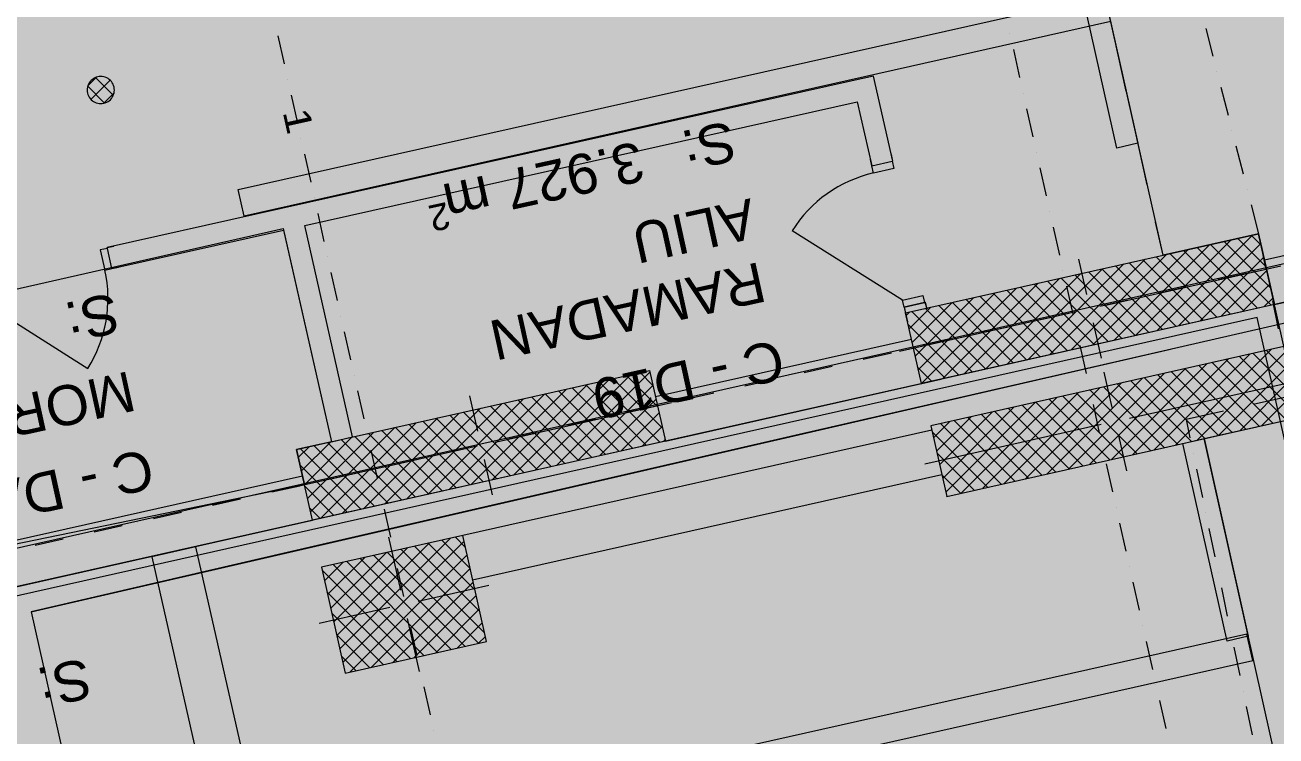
# Model space of a CAD drawing. Header units: centimetres. Extents: x -6805 to 4309, y -7338 to 617.
# Drawn here: x 29 to 721, y -3092 to -2699 of the extents above; entities that cross this region are included whole.
import ezdxf

# ---------------------------------------------------------------- set-up
doc = ezdxf.new("R2010")
doc.units = ezdxf.units.CM
for name, color, linetype in [('PDF_ - DEPO_MOREA', 7, 'Continuous'), ('PDF_ - Muret e reja', 7, 'Continuous'), ('PDF_- GARAZHE', 7, 'Continuous'), ('PDF_A - Fill Zone', 7, 'Continuous'), ('PDF_A - Muret', 7, 'Continuous'), ('PDF_A - Shtyllat', 7, 'Continuous')]:
    doc.layers.add(name, color=color, linetype=linetype)
for name, color, linetype, true_color in [('PDF_ - rruga_ndarjet anesore', 7, 'Continuous', 0x7f7f7f), ('PDF_065 Möbel Einrichtung', 7, 'Continuous', 0x7f7f7f), ('PDF_2D Drafting - General', 7, 'Continuous', 0x7f7f7f), ('PDF_A - Akset', 7, 'Continuous', 0xfd4435), ('PDF_A - Pllaka Themel', 7, 'Continuous', 0x7f7f7f), ('PDF_A -Polyline', 7, 'Continuous', 0x7f7f7f), ('PDF_A1 - Bodrumi -1', 7, 'Continuous', 0x7f7f7f)]:
    doc.layers.add(name, color=color, linetype=linetype, true_color=true_color)
doc.styles.add('PDF Arial', font='')
doc.styles.get('PDF Arial').set_extended_font_data('Arial')

msp = doc.modelspace()

# ---------------------------------------------------------------- hatches: boundary and pattern name
at = {"layer": 'PDF_ - DEPO_MOREA', "true_color": 0xffcc99, "transparency": 33554559}
msp.add_hatch(color=31, dxfattribs=at).paths.add_polyline_path([(210.45, -2926.99), (183.91, -2810.06), (489.53, -2741.71), (518.84, -2869.56), (377.62, -2903.19), (374.7, -2890.18)])
at = {"layer": 'PDF_ - DEPO_MOREA', "true_color": 0x029e21, "transparency": 33554559}
for points in [[(-121.71, -2981.04), (-145.15, -2883.65), (172.19, -2812.69), (198.74, -2929.65), (179.38, -2934), (182.31, -2947.02), (-88, -3009.38), (-95.66, -2975.21)], [(-103.02, -3282.54), (-164.52, -3026.55), (-131.98, -3019.25), (-121.58, -3042.56), (99.32, -2993.2), (151.98, -3225.4)]]:
    msp.add_hatch(color=104, dxfattribs=at).paths.add_polyline_path(points)
at = {"layer": 'PDF_ - Muret e reja', "transparency": 33554559}
msp.add_hatch(color=256, dxfattribs=at).paths.add_polyline_path([(527.23, -2852.46), (527.99, -2855.78), (516.3, -2858.4), (517.39, -2863.25), (515.53, -2855.15)])
at = {"layer": 'PDF_2D Drafting - General', "true_color": 0xcccccc, "transparency": 33554559}
msp.add_hatch(color=254, dxfattribs=at).paths.add_polyline_path([(-2964.77, -5006.28), (-2964.77, -1594.37), (-452.44, -1594.37), (-125.36, -3048.55), (710.84, -2860.84), (1265.75, -5333.7), (419.6, -5523.57), (200.43, -4546.93), (-2030.95, -5054.69), (-2050.79, -4966.25), (-2246.45, -4966.25), (-2237.41, -5006.28)])
at = {"layer": 'PDF_A - Fill Zone', "true_color": 0x93a0c6, "transparency": 33554559}
msp.add_hatch(color=253, dxfattribs=at).paths.add_polyline_path([(-447.66, -308.22), (916.94, -308.22), (916.94, -1306.84), (921.31, -1326.37), (872.49, -1337.33), (1189.12, -2748.46), (667.5, -2865.5), (356.01, -1477.32), (320.99, -1485.18), (248.37, -1161.51), (-99.87, -1161.51), (-99.87, -1589.37), (-447.66, -1589.37)])
at = {"layer": 'PDF_A - Fill Zone', "true_color": 0xffb37f, "transparency": 33554559}
msp.add_hatch(color=31, dxfattribs=at).paths.add_polyline_path([(-89.09, -3004.5), (-95.66, -2975.21), (-121.71, -2981.04), (-145.15, -2883.65), (171.96, -2811.67), (198.74, -2929.65), (179.38, -2934), (183.77, -2953.53), (-88, -3009.38)])
at = {"layer": 'PDF_A - Pllaka Themel', "true_color": 0xd5d5d5, "transparency": 33554559}
h = msp.add_hatch(color=254, dxfattribs=at)
h.paths.add_polyline_path([(-5581.92, -878.77), (-5581.92, -838.74), (-5656.99, -838.74), (-5656.99, -378.27), (-5641.97, -378.27), (-5641.97, 287.29), (-2884.66, 287.29), (-432.6, 287.29), (-419.79, 287.29), (978.3, 287.29), (978.3, -308.22), (1644.1, -308.22), (1644.1, -1142.36), (931.04, -1302.36), (1552.22, -1164.4), (1863.25, -2555.08), (1863.27, -2555.07), (2158.71, -3867.26), (2155.22, -3868.03), (2646.93, -6059.23), (2017.8, -6200.41), (2017.67, -6199.86), (-1597.03, -7011.01), (-1702.67, -6540.31), (-1846.28, -6572.52), (-1976.98, -6060.13), (-1982.53, -5964.43), (-1838.96, -5932.29), (-2055.74, -4966.25), (-2419.29, -4966.25), (-2929.7, -4966.25), (-2929.7, -2144.79), (-2909.68, -2144.79), (-2904.73, -1595.67), (-4731.2, -1619.36), (-4671.15, -1619.36), (-4671.15, -2159.83), (-5099.03, -2159.81), (-5102.54, -2159.76), (-5106.05, -2159.61), (-5109.55, -2159.37), (-5113.04, -2159.02), (-5116.52, -2158.59), (-5119.99, -2158.04), (-5123.44, -2157.41), (-5126.87, -2156.67), (-5130.27, -2155.85), (-5133.66, -2154.92), (-5137.02, -2153.9), (-5140.35, -2152.79), (-5143.64, -2151.59), (-5146.9, -2150.29), (-5150.13, -2148.9), (-5153.31, -2147.42), (-5156.45, -2145.85), (-5159.54, -2144.2), (-5162.59, -2142.46), (-5165.59, -2140.63), (-5168.53, -2138.72), (-5171.42, -2136.74), (-5174.26, -2134.66), (-5177.03, -2132.51), (-5179.74, -2130.29), (-5182.39, -2127.99), (-5184.97, -2125.61), (-5187.49, -2123.17), (-5189.94, -2120.65), (-5192.31, -2118.06), (-5194.61, -2115.42), (-5196.84, -2112.71), (-5198.99, -2109.93), (-5201.06, -2107.1), (-5203.05, -2104.21), (-5204.96, -2101.26), (-5206.78, -2098.27), (-5208.52, -2095.21), (-5210.18, -2092.12), (-5211.74, -2088.99), (-5213.22, -2085.8), (-5214.61, -2082.58), (-5215.9, -2079.32), (-5217.11, -2076.02), (-5218.22, -2072.69), (-5219.24, -2069.33), (-5220.16, -2065.95), (-5220.99, -2062.55), (-5221.72, -2059.11), (-5222.36, -2055.66), (-5222.9, -2052.19), (-5223.34, -2048.71), (-5223.69, -2045.22), (-5223.93, -2041.71), (-5224.08, -2038.21), (-5224.13, -2034.71), (-5224.12, -1589.37), (-5276.67, -1564.36), (-5842.14, -1564.36), (-5842.14, -878.77)])
h.paths.add_polyline_path([(-1884.8, -2746.4), (-1725.78, -2754.1), (-263.28, -2617.91), (-272.05, -2578.85), (-296.78, -2580.25), (-343.47, -2075.77), (-1348.13, -2129.78), (-1534.78, -2147.18), (-1533.4, -2162.02), (-1836.78, -2167.48), (-1836.78, -2147.45), (-1876.81, -2147.45), (-1876.81, -2187.49), (-1531.07, -2187.03), (-1493.33, -2681.24), (-1884.8, -2706.36)])
h.paths.add_polyline_path([(-452.61, -1589.37), (-91.92, -1583.39), (-92.31, -1174.02), (283, -1174.02), (283, -828.73), (-419.79, -828.73), (-427.6, -828.73), (-452.61, -828.73)])
h.paths.add_polyline_path([(413.21, -3713.81), (401.11, -3715.64), (389.02, -3717.55), (376.94, -3719.54), (364.87, -3721.61), (352.83, -3723.77), (340.79, -3726.01), (328.77, -3728.32), (316.77, -3730.71), (304.78, -3733.18)])
at = {"layer": 'PDF_A - Pllaka Themel', "true_color": 0xbfbfbf, "transparency": 33554559}
h = msp.add_hatch(color=9, dxfattribs=at)
h.paths.add_polyline_path([(-5637.01, -378.27), (-5637.01, -315.22), (-447.66, -308.19), (-447.66, -308.22), (963.52, -308.22), (963.52, -763.68), (936, -763.68), (936, -863.76), (963.52, -863.76), (964.76, -1337.14), (925.69, -1345.91), (892.3, -1353.4), (988.45, -1782.56), (1104.37, -2300.85), (1195.01, -2706.12), (1170.59, -2711.59), (1193.36, -2813.05), (1455.74, -3983.06), (1827.47, -5638.02), (1828.36, -5640.74), (1829.15, -5643.5), (1829.85, -5646.27), (1830.45, -5649.07), (1830.96, -5651.88), (1831.36, -5654.72), (1831.66, -5657.56), (1831.87, -5660.41), (1831.97, -5663.28), (1831.97, -5666.14), (1831.89, -5669), (1831.69, -5671.85), (1831.39, -5674.7), (1831, -5677.54), (1830.51, -5680.35), (1829.92, -5683.16), (1829.24, -5685.93), (1828.46, -5688.68), (1827.57, -5691.41), (1826.6, -5694.1), (1825.54, -5696.75), (1824.38, -5699.37), (1823.12, -5701.94), (1821.78, -5704.47), (1820.36, -5706.95), (1818.84, -5709.39), (1817.26, -5711.76), (1815.57, -5714.08), (1813.81, -5716.34), (1811.98, -5718.54), (1810.07, -5720.67), (1808.09, -5722.73), (1806.03, -5724.72), (1803.91, -5726.64), (1801.72, -5728.48), (1799.47, -5730.25), (1797.16, -5731.93), (1794.79, -5733.54), (1792.36, -5735.06), (1789.88, -5736.5), (1787.36, -5737.84), (1784.8, -5739.1), (1782.18, -5740.27), (1779.53, -5741.34), (1776.84, -5742.32), (-1865.84, -6559.76), (-1972.03, -6060.13), (1187.39, -5351.16), (1189.51, -5350.66), (1191.61, -5350.07), (1193.68, -5349.39), (1195.73, -5348.62), (1197.73, -5347.75), (1199.69, -5346.8), (1201.61, -5345.77), (1203.49, -5344.64), (1205.3, -5343.44), (1207.07, -5342.15), (1208.77, -5340.79), (1210.42, -5339.35), (1212, -5337.85), (1213.51, -5336.27), (1214.94, -5334.62), (1216.3, -5332.92), (1217.59, -5331.15), (1218.79, -5329.34), (1219.92, -5327.46), (1220.96, -5325.54), (1221.91, -5323.58), (1222.78, -5321.58), (1223.55, -5319.53), (1224.23, -5317.46), (1224.82, -5315.36), (1225.32, -5313.24), (1225.72, -5311.09), (1226.02, -5308.93), (1226.23, -5306.75), (1226.34, -5304.58), (1226.35, -5302.4), (1226.28, -5300.21), (1226.1, -5298.04), (1225.82, -5295.88), (1225.45, -5293.73), (1224.97, -5291.59), (967.71, -4147.99), (967.16, -4145.82), (966.5, -4143.68), (965.76, -4141.58), (964.92, -4139.51), (963.99, -4137.47), (962.97, -4135.49), (961.86, -4133.55), (960.67, -4131.65), (959.39, -4129.82), (958.04, -4128.05), (956.6, -4126.34), (955.09, -4124.68), (953.5, -4123.11), (951.86, -4121.6), (950.14, -4120.18), (948.36, -4118.82), (946.52, -4117.55), (944.63, -4116.36), (942.68, -4115.26), (940.7, -4114.24), (938.66, -4113.31), (936.59, -4112.48), (934.48, -4111.74), (932.34, -4111.1), (930.17, -4110.55), (927.98, -4110.1), (925.78, -4109.75), (923.56, -4109.49), (921.33, -4109.34), (919.09, -4109.28), (916.86, -4109.32), (914.63, -4109.47), (912.41, -4109.71), (910.2, -4110.05), (908.01, -4110.49), (526.4, -4196.13), (467.81, -4209.28), (455.58, -4213.1), (443.37, -4217.02), (431.2, -4221.04), (419.06, -4225.14), (406.95, -4229.34), (394.87, -4233.64), (382.82, -4238.02), (370.82, -4242.51), (358.84, -4247.08), (346.9, -4251.74), (335, -4256.5), (323.13, -4261.35), (311.3, -4266.29), (299.52, -4271.32), (287.76, -4276.44), (276.06, -4281.65), (264.38, -4286.96), (252.76, -4292.35), (241.17, -4297.83), (229.62, -4303.41), (218.13, -4309.06), (206.67, -4314.81), (195.26, -4320.65), (183.89, -4326.58), (172.57, -4332.6), (161.3, -4338.69), (150.07, -4344.88), (138.9, -4351.16), (127.76, -4357.52), (116.69, -4363.96), (105.66, -4370.49), (94.67, -4377.1), (83.75, -4383.8), (72.87, -4390.59), (62.05, -4397.46), (51.28, -4404.41), (40.57, -4411.44), (29.91, -4418.56), (19.3, -4425.76), (8.75, -4433.04), (-1.74, -4440.41), (-13.44, -4447.77), (-25.18, -4455.07), (-36.98, -4462.26), (-48.83, -4469.39), (-60.73, -4476.42), (-72.67, -4483.38), (-84.67, -4490.25), (-96.72, -4497.03), (-108.81, -4503.72), (-120.96, -4510.33), (-133.14, -4516.85), (-145.38, -4523.29), (-157.66, -4529.64), (-169.99, -4535.9), (-182.35, -4542.07), (-194.77, -4548.16), (-207.22, -4554.16), (-219.72, -4560.06), (-232.26, -4565.88), (-244.84, -4571.62), (-257.46, -4577.25), (-270.12, -4582.81), (-282.82, -4588.26), (-295.56, -4593.64), (-308.33, -4598.91), (-321.15, -4604.1), (-333.99, -4609.2), (-346.88, -4614.21), (-359.81, -4619.12), (-372.76, -4623.95), (-385.74, -4628.67), (-398.77, -4633.31), (-411.82, -4637.86), (-424.92, -4642.31), (-438.03, -4646.67), (-451.18, -4650.93), (-464.37, -4655.11), (-477.57, -4659.18), (-490.81, -4663.17), (-2040.76, -5010.98), (-2050.79, -4966.25), (-2414.34, -4966.25), (-2414.34, -4749.36), (-2414.57, -2387.78), (-2414.58, -2276.48), (-2415.05, -2272.78), (-2415.63, -2269.1), (-2416.31, -2265.43), (-2417.08, -2261.78), (-2417.93, -2258.14), (-2418.89, -2254.54), (-2419.94, -2250.96), (-2421.09, -2247.41), (-2422.32, -2243.88), (-2423.65, -2240.39), (-2425.06, -2236.94), (-2426.57, -2233.53), (-2428.15, -2230.15), (-2429.84, -2226.82), (-2431.6, -2223.53), (-2433.45, -2220.29), (-2435.38, -2217.11), (-2437.39, -2213.97), (-2439.5, -2210.88), (-2441.67, -2207.85), (-2443.93, -2204.87), (-2446.26, -2201.96), (-2448.66, -2199.11), (-2451.13, -2196.32), (-2453.69, -2193.59), (-2456.31, -2190.94), (-2459, -2188.35), (-2461.74, -2185.84), (-2464.57, -2183.38), (-2467.45, -2181.02), (-2470.39, -2178.72), (-2473.38, -2176.5), (-2476.44, -2174.36), (-2479.55, -2172.3), (-2482.72, -2170.32), (-2485.93, -2168.43), (-2489.19, -2166.61), (-2492.5, -2164.89), (-2495.85, -2163.24), (-2499.24, -2161.69), (-2502.68, -2160.23), (-2506.15, -2158.85), (-2509.65, -2157.57), (-2513.18, -2156.38), (-2904.72, -2164.81), (-2899.72, -1589.37), (-2414.31, -1589.37), (-2414.31, -828.73), (-4726.25, -828.73), (-4726.25, -1619.36), (-5219.16, -1619.35), (-5219.16, -2036.14), (-5219.17, -2034.71), (-5219.16, -1589.37), (-5271.71, -1564.36), (-5253.39, -1564.36), (-5253.39, -878.77), (-5576.97, -878.77), (-5576.97, -838.74), (-5652.02, -838.74), (-5652.02, -378.27)])
h.paths.add_polyline_path([(-1883.87, -1589.37), (-1863.84, -1589.37), (-1863.84, -1634.38), (-1863.88, -1634.38), (-1863.88, -2147.18), (-1836.55, -2147.45), (-1871.85, -2147.45), (-1871.85, -2187.49), (-1831.82, -2187.43), (-1831.82, -2147.5), (-1529.51, -2150.6), (-1526.54, -2182.48), (-1488.38, -2681.24), (-1718.52, -2706.37), (-1879.85, -2706.36), (-1879.85, -2746.4), (-1720.83, -2754.1), (-221.28, -2598.22), (-135.83, -2979.09), (-1425.42, -3268.45), (-1880.43, -3268.45), (-1873.52, -4356.82), (-1873.76, -4358.94), (-1873.89, -4361.07), (-1873.93, -4363.2), (-1873.88, -4365.33), (-1873.71, -4367.46), (-1873.46, -4369.58), (-1873.11, -4371.68), (-1872.67, -4373.76), (-1872.13, -4375.84), (-1871.5, -4377.87), (-1870.77, -4379.88), (-1869.95, -4381.85), (-1869.05, -4383.78), (-1868.06, -4385.67), (-1866.97, -4387.5), (-1865.81, -4389.3), (-1864.58, -4391.03), (-1863.26, -4392.71), (-1861.87, -4394.32), (-1860.39, -4395.87), (-1858.86, -4397.35), (-1857.26, -4398.76), (-1855.59, -4400.1), (-1853.87, -4401.36), (-1852.09, -4402.54), (-1850.27, -4403.63), (-1848.39, -4404.64), (-1846.46, -4405.56), (-1844.51, -4406.4), (-1842.5, -4407.15), (-1840.47, -4407.79), (-1838.41, -4408.35), (-1836.33, -4408.82), (-1834.23, -4409.19), (-1832.12, -4409.47), (-1829.99, -4409.65), (-1827.86, -4409.72), (-1825.73, -4409.7), (-1823.6, -4409.59), (-1821.48, -4409.38), (-1819.37, -4409.07), (-657.92, -4148.44), (-657.8, -4148.96), (-640.87, -4142.08), (-623.98, -4135.12), (-607.12, -4128.08), (-590.3, -4120.94), (-573.52, -4113.7), (-556.78, -4106.38), (-540.08, -4098.97), (-523.41, -4091.48), (-506.79, -4083.89), (-490.21, -4076.22), (-473.66, -4068.46), (-457.17, -4060.61), (-440.7, -4052.67), (-424.29, -4044.65), (-407.92, -4036.54), (-391.58, -4028.34), (-375.3, -4020.05), (-359.06, -4011.68), (-342.86, -4003.22), (-326.71, -3994.68), (-310.6, -3986.05), (-294.54, -3977.33), (-278.53, -3968.52), (-262.57, -3959.64), (-246.65, -3950.67), (-230.77, -3941.62), (-214.95, -3932.48), (-199.18, -3923.26), (-183.46, -3913.95), (-171.76, -3907.67), (-160.01, -3901.48), (-148.21, -3895.39), (-136.38, -3889.37), (-124.5, -3883.45), (-112.58, -3877.6), (-100.62, -3871.85), (-88.61, -3866.18), (-76.56, -3860.6), (-64.48, -3855.1), (-52.35, -3849.7), (-40.19, -3844.39), (-27.98, -3839.16), (-15.74, -3834.02), (-3.46, -3828.97), (8.86, -3824), (21.21, -3819.14), (33.59, -3814.35), (46.01, -3809.67), (58.47, -3805.06), (70.95, -3800.56), (83.47, -3796.14), (96.03, -3791.81), (108.6, -3787.57), (121.22, -3783.42), (133.86, -3779.37), (146.53, -3775.41), (159.23, -3771.54), (171.96, -3767.76), (184.72, -3764.08), (197.49, -3760.49), (210.3, -3756.99), (223.14, -3753.59), (235.99, -3750.28), (248.88, -3747.06), (261.78, -3743.94), (274.7, -3740.9), (287.65, -3737.97), (300.62, -3735.12), (313.61, -3732.38), (326.61, -3729.72), (339.65, -3727.16), (352.69, -3724.7), (365.76, -3722.33), (378.83, -3720.06), (391.93, -3717.88), (405.04, -3715.79), (418.17, -3713.81), (787.26, -3630.98), (789.38, -3630.46), (791.47, -3629.84), (793.53, -3629.14), (795.57, -3628.34), (797.56, -3627.45), (799.52, -3626.48), (801.42, -3625.43), (803.29, -3624.3), (805.1, -3623.08), (806.86, -3621.79), (808.55, -3620.42), (810.19, -3618.97), (811.77, -3617.46), (813.27, -3615.88), (814.71, -3614.24), (816.07, -3612.54), (817.36, -3610.77), (818.57, -3608.95), (819.69, -3607.09), (820.73, -3605.17), (821.69, -3603.21), (822.57, -3601.21), (823.36, -3599.18), (824.06, -3597.11), (824.66, -3595.01), (825.17, -3592.89), (825.6, -3590.75), (825.93, -3588.6), (826.16, -3586.43), (826.3, -3584.25), (826.34, -3582.06), (826.3, -3579.89), (826.14, -3577.71), (825.91, -3575.54), (825.57, -3573.38), (825.14, -3571.24), (681.41, -2927.91), (734.37, -2916.03), (711.61, -2814.58), (658.74, -2826.44), (287.95, -1174.02), (287.95, -828.73), (-447.66, -828.73), (-1883.87, -828.73)])
at = {"layer": 'PDF_A - Shtyllat', "true_color": 0xaaaaaa, "transparency": 33554559}
msp.add_hatch(color=253, dxfattribs=at).paths.add_polyline_path([(63.62, -2735.14), (63.67, -2734.29), (63.81, -2733.47), (64.04, -2732.66), (64.36, -2731.88), (64.77, -2731.15), (65.26, -2730.45), (65.82, -2729.82), (66.45, -2729.26), (67.14, -2728.78), (67.87, -2728.37), (68.65, -2728.06), (69.46, -2727.82), (70.29, -2727.68), (71.13, -2727.63), (71.97, -2727.68), (72.8, -2727.82), (73.61, -2728.06), (74.39, -2728.37), (75.13, -2728.78), (75.81, -2729.26), (76.44, -2729.82), (77, -2730.45), (77.48, -2731.15), (77.89, -2731.88), (78.22, -2732.66), (78.45, -2733.47), (78.59, -2734.29), (78.64, -2735.14), (78.59, -2735.98), (78.45, -2736.8), (78.22, -2737.61), (77.89, -2738.39), (77.48, -2739.13), (77, -2739.82), (76.44, -2740.45), (75.81, -2741.01), (75.13, -2741.49), (74.39, -2741.9), (73.61, -2742.22), (72.8, -2742.45), (71.97, -2742.59), (71.13, -2742.64), (70.29, -2742.59), (69.46, -2742.45), (68.65, -2742.22), (67.87, -2741.9), (67.14, -2741.49), (66.45, -2741.01), (65.82, -2740.45), (65.26, -2739.82), (64.77, -2739.13), (64.36, -2738.39), (64.04, -2737.61), (63.81, -2736.8), (63.67, -2735.98)])

# ---------------------------------------------------------------- linework, layer by layer
at = {"layer": 'PDF_ - Muret e reja', "lineweight": 0}
for points in [[(486.85, -2730.01), (74.67, -2822.19)], [(498.57, -2727.38), (486.85, -2730.01)], [(509.35, -2774.42), (498.57, -2727.38)], [(183.91, -2810.06), (489.53, -2741.71)], [(489.53, -2741.71), (497.64, -2777.1)], [(497.64, -2777.1), (496.82, -2773.5)], [(497.64, -2777.1), (496.82, -2773.5)], [(497.64, -2777.1), (496.82, -2773.5)], [(497.64, -2777.1), (508.86, -2774.53)], [(497.64, -2777.1), (508.86, -2774.53)], [(497.64, -2777.1), (508.86, -2774.53)], [(497.64, -2777.1), (508.86, -2774.53)], [(509.35, -2774.42), (508.52, -2770.8)], [(509.35, -2774.42), (508.52, -2770.8)], [(509.35, -2774.42), (508.52, -2770.8)], [(508.86, -2774.53), (509.35, -2774.42)], [(508.86, -2774.53), (509.35, -2774.42)], [(508.86, -2774.53), (509.35, -2774.42)], [(508.86, -2774.53), (509.76, -2778.43)], [(498.54, -2781.01), (497.64, -2777.1)], [(509.76, -2778.43), (498.54, -2781.01)], [(77.29, -2833.91), (172.19, -2812.69)], [(172.19, -2812.69), (198.74, -2929.65)], [(210.45, -2926.99), (183.91, -2810.06)], [(514.63, -2851.24), (453.58, -2812.95)], [(74.78, -2822.68), (70.87, -2823.55)], [(74.67, -2822.19), (78.28, -2821.38)], [(74.67, -2822.19), (78.28, -2821.38)], [(74.67, -2822.19), (78.28, -2821.38)], [(74.78, -2822.68), (74.67, -2822.19)], [(74.78, -2822.68), (74.67, -2822.19)], [(74.78, -2822.68), (74.67, -2822.19)], [(77.29, -2833.91), (74.78, -2822.68)], [(77.29, -2833.91), (74.78, -2822.68)], [(77.29, -2833.91), (74.78, -2822.68)], [(77.29, -2833.91), (74.78, -2822.68)], [(70.87, -2823.55), (73.39, -2834.78)], [(73.39, -2834.78), (77.29, -2833.91)], [(77.29, -2833.91), (80.91, -2833.1)], [(77.29, -2833.91), (80.91, -2833.1)], [(77.29, -2833.91), (80.91, -2833.1)], [(3.06, -2850.51), (63.91, -2889.11)], [(514.63, -2851.24), (525.85, -2848.67)], [(525.85, -2848.67), (526.75, -2852.57)], [(515.53, -2855.15), (514.63, -2851.24)], [(515.53, -2855.15), (526.75, -2852.57)], [(526.75, -2852.57), (515.53, -2855.15)], [(515.53, -2855.15), (526.75, -2852.57)], [(515.53, -2855.15), (526.75, -2852.57)], [(515.53, -2855.15), (516.35, -2858.75)], [(515.53, -2855.15), (517.39, -2863.25)], [(515.53, -2855.15), (516.35, -2858.75)], [(515.53, -2855.15), (516.35, -2858.75)], [(526.75, -2852.57), (527.23, -2852.46)], [(526.75, -2852.57), (527.23, -2852.46)], [(526.75, -2852.57), (527.23, -2852.46)], [(527.23, -2852.46), (528.06, -2856.07)], [(527.99, -2855.78), (527.23, -2852.46)], [(527.23, -2852.46), (528.06, -2856.07)], [(527.23, -2852.46), (528.06, -2856.07)], [(525.22, -2897.43), (525.23, -2897.48)], [(525.23, -2897.48), (535.87, -2895.04)], [(198.74, -2929.65), (210.45, -2926.99)]]:
    msp.add_lwpolyline(points, dxfattribs=at)
for centre, radius, start, end in [((514.65, -2851.27), 72.09, 102.91174, 147.88888), ((3, -2850.5), 72.12, 327.62538, 12.58343)]:
    msp.add_arc(centre, radius, start, end, dxfattribs=at)
at = {"layer": 'PDF_ - Muret e reja', "transparency": 33554559}
for points in [[(486.85, -2730.01), (489.53, -2741.71), (74.67, -2822.19), (77.29, -2833.91)], [(486.85, -2730.01), (498.57, -2727.38), (489.53, -2741.71)], [(489.53, -2741.71), (498.57, -2727.38), (501.26, -2739.09)], [(501.26, -2739.09), (509.35, -2774.42), (489.53, -2741.71), (497.64, -2777.1)], [(172.19, -2812.69), (183.91, -2810.06), (198.74, -2929.65), (210.45, -2926.99)], [(525.22, -2897.43), (535.87, -2895.04), (525.23, -2897.48)]]:
    msp.add_solid(points, dxfattribs=at)
at = {"layer": 'PDF_ - Muret e reja', "color": 7, "true_color": 0xffffff, "transparency": 33554559}
for points in [[(515.53, -2855.15), (497.64, -2777.1), (527.23, -2852.46), (509.35, -2774.42)], [(508.86, -2774.53), (509.76, -2778.43), (497.64, -2777.1), (498.54, -2781.01)], [(-0.85, -2851.38), (-3.47, -2839.66), (77.29, -2833.91), (74.67, -2822.19)], [(74.78, -2822.68), (77.29, -2833.91), (70.87, -2823.55), (73.39, -2834.78)], [(515.53, -2855.15), (514.63, -2851.24), (526.75, -2852.57), (525.85, -2848.67)]]:
    msp.add_solid(points, dxfattribs=at)
at = {"layer": 'PDF_ - rruga_ndarjet anesore', "lineweight": 0}
for points in [[(633.14, -2767.22), (600.27, -2620.73)], [(611.99, -2618.11), (644.85, -2764.59)], [(644.85, -2764.59), (633.14, -2767.22)], [(669.69, -2930.55), (681.41, -2927.91)], [(694.11, -3039.84), (669.69, -2930.55)], [(681.41, -2927.91), (705.83, -3037.23)], [(705.83, -3037.23), (694.11, -3039.84)]]:
    msp.add_lwpolyline(points, dxfattribs=at)
at = {"layer": 'PDF_ - rruga_ndarjet anesore', "color": 7, "true_color": 0xffffff, "transparency": 33554559}
for points in [[(611.99, -2618.11), (644.85, -2764.59), (600.27, -2620.73), (633.14, -2767.22)], [(669.69, -2930.55), (681.41, -2927.91), (694.11, -3039.84), (705.83, -3037.23)]]:
    msp.add_solid(points, dxfattribs=at)
at = {"layer": 'PDF_- GARAZHE', "color": 254, "true_color": 0xccccff, "transparency": 33554559}
for points in [[(79.37, -2530.03), (567.64, -2420.46), (141.48, -2806.84), (629.77, -2697.27)], [(135.52, -3037.67), (678.12, -2915.92), (218.91, -3409.24), (761.5, -3287.48)]]:
    msp.add_solid(points, dxfattribs=at)
at = {"layer": 'PDF_065 Möbel Einrichtung', "lineweight": 0}
for points in [[(147.11, -2790.16), (626.47, -2682.59)], [(629.76, -2697.24), (150.39, -2804.8)], [(150.39, -2804.8), (147.11, -2790.16)], [(705.07, -3036.02), (216.8, -3145.59)], [(708.36, -3050.66), (705.07, -3036.02)], [(220.09, -3160.23), (708.36, -3050.66)]]:
    msp.add_lwpolyline(points, dxfattribs=at)
at = {"layer": 'PDF_065 Möbel Einrichtung', "color": 7, "true_color": 0xffffff, "transparency": 33554559}
for points in [[(150.39, -2804.8), (147.11, -2790.16), (629.76, -2697.24), (626.47, -2682.59)], [(708.36, -3050.66), (220.09, -3160.23), (705.07, -3036.02), (216.8, -3145.59)]]:
    msp.add_solid(points, dxfattribs=at)
at = {"layer": 'PDF_2D Drafting - General', "color": 7, "lineweight": 0}
for points in [[(710.84, -2860.84), (-125.36, -3048.55)], [(1265.75, -5333.7), (710.84, -2860.84)]]:
    msp.add_lwpolyline(points, dxfattribs=at)
at = {"layer": 'PDF_A - Akset', "lineweight": 0}
for points in [[(169.07, -2705.15), (172.55, -2720.65)], [(574, -2704.13), (574, -2704.13)], [(575.93, -2712.75), (579.41, -2728.25)], [(174.48, -2729.26), (174.48, -2729.26)], [(176.41, -2737.88), (179.89, -2753.38)], [(581.34, -2736.86), (581.34, -2736.86)], [(583.27, -2745.48), (586.75, -2760.98)], [(181.82, -2761.99), (181.82, -2761.99)], [(183.76, -2770.6), (187.23, -2786.11)], [(588.68, -2769.59), (588.68, -2769.59)], [(590.62, -2778.2), (594.1, -2793.71)], [(189.17, -2794.72), (189.17, -2794.72)], [(596.03, -2802.32), (596.03, -2802.32)], [(191.1, -2803.33), (194.58, -2818.84)], [(597.96, -2810.93), (601.44, -2826.44)], [(196.51, -2827.45), (196.51, -2827.45)], [(198.44, -2836.06), (201.92, -2851.57)], [(603.37, -2835.05), (603.37, -2835.05)], [(704.81, -2836.62), (689.31, -2840.1)], [(713.43, -2834.68), (713.43, -2834.68)], [(605.3, -2843.66), (608.78, -2859.16)], [(672.09, -2843.96), (656.58, -2847.44)], [(680.69, -2842.03), (680.69, -2842.03)], [(647.96, -2849.37), (647.96, -2849.37)], [(615.24, -2856.72), (615.24, -2856.72)], [(639.35, -2851.3), (623.85, -2854.78)], [(203.85, -2860.18), (203.85, -2860.18)], [(582.51, -2864.06), (582.51, -2864.06)], [(606.62, -2858.65), (591.13, -2862.13)], [(205.79, -2868.79), (209.27, -2884.29)], [(549.78, -2871.4), (549.78, -2871.4)], [(573.9, -2865.99), (558.39, -2869.47)], [(610.72, -2867.78), (610.72, -2867.78)], [(541.17, -2873.34), (525.66, -2876.81)], [(612.65, -2876.39), (616.13, -2891.89)], [(508.44, -2880.68), (492.94, -2884.16)], [(517.05, -2878.75), (517.05, -2878.75)], [(475.71, -2888.02), (460.21, -2891.5)], [(484.32, -2886.09), (484.32, -2886.09)], [(211.2, -2892.91), (211.2, -2892.91)], [(442.98, -2895.37), (427.48, -2898.85)], [(451.6, -2893.43), (451.6, -2893.43)], [(213.13, -2901.52), (216.61, -2917.02)], [(410.26, -2902.71), (394.76, -2906.19)], [(418.87, -2900.78), (418.87, -2900.78)], [(618.06, -2900.5), (618.06, -2900.5)], [(377.53, -2910.05), (362.02, -2913.53)], [(386.14, -2908.12), (386.14, -2908.12)], [(619.99, -2909.12), (623.47, -2924.62)], [(344.8, -2917.4), (329.29, -2920.88)], [(353.41, -2915.47), (353.41, -2915.47)], [(218.54, -2925.63), (218.54, -2925.63)], [(312.07, -2924.74), (296.57, -2928.22)], [(320.68, -2922.81), (320.68, -2922.81)], [(279.34, -2932.09), (263.84, -2935.56)], [(287.95, -2930.15), (287.95, -2930.15)], [(625.4, -2933.23), (625.4, -2933.23)], [(220.47, -2934.25), (223.95, -2949.74)], [(246.61, -2939.43), (231.12, -2942.91)], [(255.23, -2937.5), (255.23, -2937.5)], [(213.89, -2946.77), (198.38, -2950.25)], [(222.5, -2944.84), (222.5, -2944.84)], [(627.34, -2941.84), (630.81, -2957.35)], [(181.16, -2954.12), (165.65, -2957.6)], [(189.77, -2952.18), (189.77, -2952.18)], [(148.43, -2961.46), (132.93, -2964.94)], [(157.04, -2959.53), (157.04, -2959.53)], [(225.89, -2958.36), (225.89, -2958.36)], [(124.31, -2966.87), (124.31, -2966.87)], [(227.82, -2966.97), (231.3, -2982.48)], [(632.75, -2965.97), (632.75, -2965.97)], [(91.59, -2974.22), (91.59, -2974.22)], [(115.7, -2968.8), (100.2, -2972.28)], [(634.68, -2974.57), (638.16, -2990.08)], [(58.86, -2981.56), (58.86, -2981.56)], [(82.97, -2976.15), (67.47, -2979.63)], [(50.24, -2983.49), (34.74, -2986.97)], [(233.23, -2991.08), (233.23, -2991.08)], [(235.16, -2999.7), (238.64, -3015.21)], [(640.09, -2998.69), (640.09, -2998.69)], [(642.02, -3007.31), (645.5, -3022.8)], [(240.57, -3023.82), (240.57, -3023.82)], [(242.51, -3032.43), (245.98, -3047.93)], [(647.43, -3031.42), (647.43, -3031.42)], [(649.37, -3040.03), (652.85, -3055.53)], [(247.92, -3056.55), (247.92, -3056.55)], [(249.85, -3065.16), (253.33, -3080.66)], [(654.78, -3064.14), (654.78, -3064.14)], [(656.71, -3072.76), (660.19, -3088.26)], [(255.26, -3089.27), (255.26, -3089.27)]]:
    msp.add_lwpolyline(points, dxfattribs=at)
at = {"layer": 'PDF_A - Akset', "color": 21, "lineweight": 0, "true_color": 0xff9955}
for points in [[(682.31, -2701.09), (686.28, -2716.48)], [(688.49, -2725.02), (688.49, -2725.02)], [(690.69, -2733.57), (694.67, -2748.95)], [(696.87, -2757.5), (696.87, -2757.5)], [(699.08, -2766.05), (703.05, -2781.43)], [(705.26, -2789.98), (705.26, -2789.98)], [(707.46, -2798.52), (711.61, -2814.58)], [(711.61, -2814.58), (715.68, -2834.34)], [(717.47, -2842.98), (717.47, -2842.98)], [(719.25, -2851.63), (722.45, -2867.19)], [(730.08, -2904.24), (709.41, -2908.89)], [(692.19, -2912.76), (671.51, -2917.4)], [(700.8, -2910.82), (700.8, -2910.82)], [(671.51, -2917.4), (673.64, -2927.55)], [(675.44, -2936.19), (675.44, -2936.19)], [(677.26, -2944.83), (680.52, -2960.38)], [(682.33, -2969.02), (682.33, -2969.02)], [(684.14, -2977.66), (687.4, -2993.21)], [(689.21, -3001.85), (689.21, -3001.85)], [(691.02, -3010.49), (694.28, -3026.04)], [(696.09, -3034.68), (696.09, -3034.68)], [(697.9, -3043.31), (701.16, -3058.87)], [(702.98, -3067.5), (702.98, -3067.5)], [(704.78, -3076.14), (708.05, -3091.7)]]:
    msp.add_lwpolyline(points, dxfattribs=at)
at = {"layer": 'PDF_A - Fill Zone', "color": 253, "lineweight": 0, "true_color": 0x999999}
for points in [[(-145.15, -2883.65), (171.96, -2811.67)], [(171.96, -2811.67), (198.74, -2929.65)], [(198.74, -2929.65), (179.38, -2934)], [(179.38, -2934), (183.77, -2953.53)], [(183.77, -2953.53), (-88, -3009.38)]]:
    msp.add_lwpolyline(points, dxfattribs=at)
at = {"layer": 'PDF_A - Muret', "lineweight": 0}
for points in [[(1173.88, -2726.23), (714.9, -2829.22)], [(720.38, -2853.64), (1179.36, -2750.65)], [(519.59, -2873.04), (377.98, -2904.82)], [(383.46, -2929.24), (525.06, -2897.46)], [(530.86, -2923.31), (271.35, -2981.55)], [(276.83, -3005.97), (536.34, -2947.73)], [(182.67, -2948.65), (-88, -3009.38)], [(-82.52, -3033.79), (188.15, -2973.06)], [(123.73, -2987.67), (99.32, -2993.2)], [(197.65, -3313.67), (123.73, -2987.67)], [(99.32, -2993.2), (151.98, -3225.4)]]:
    msp.add_lwpolyline(points, dxfattribs=at)
at = {"layer": 'PDF_A - Muret', "transparency": 33554559}
for points in [[(1173.88, -2726.23), (1179.36, -2750.65), (714.9, -2829.22), (720.38, -2853.64)], [(377.98, -2904.82), (519.59, -2873.04), (383.46, -2929.24), (525.06, -2897.46)], [(271.35, -2981.55), (530.86, -2923.31), (276.83, -3005.97), (536.34, -2947.73)], [(-88, -3009.38), (182.67, -2948.65), (-82.52, -3033.79), (188.15, -2973.06)], [(99.32, -2993.2), (123.73, -2987.67), (173.25, -3319.21), (197.65, -3313.67)]]:
    msp.add_solid(points, dxfattribs=at)
at = {"layer": 'PDF_A - Pllaka Themel', "lineweight": 0}
for points in [[(658.74, -2826.44), (287.95, -1174.02)], [(2019.2, -2562.2), (-121.58, -3042.56)], [(1868.13, -2574.66), (-125.36, -3022.18)], [(711.61, -2814.58), (658.74, -2826.44)], [(734.37, -2916.03), (711.61, -2814.58)], [(681.41, -2927.91), (734.37, -2916.03)], [(825.14, -3571.24), (681.41, -2927.91)]]:
    msp.add_lwpolyline(points, dxfattribs=at)
at = {"layer": 'PDF_A - Shtyllat', "color": 253, "lineweight": 0, "true_color": 0x999999}
for points in [[(64.04, -2732.66), (63.81, -2733.47)], [(64.36, -2731.88), (64.04, -2732.66)], [(64.77, -2731.15), (64.36, -2731.88)], [(65.26, -2730.45), (64.77, -2731.15)], [(65.82, -2729.82), (65.26, -2730.45)], [(66.45, -2729.26), (65.82, -2729.82)], [(67.14, -2728.78), (66.45, -2729.26)], [(67.87, -2728.37), (67.14, -2728.78)], [(68.65, -2728.06), (67.87, -2728.37)], [(69.46, -2727.82), (68.65, -2728.06)], [(70.29, -2727.68), (69.46, -2727.82)], [(71.13, -2727.63), (70.29, -2727.68)], [(71.97, -2727.68), (71.13, -2727.63)], [(72.8, -2727.82), (71.97, -2727.68)], [(73.61, -2728.06), (72.8, -2727.82)], [(74.39, -2728.37), (73.61, -2728.06)], [(75.13, -2728.78), (74.39, -2728.37)], [(75.81, -2729.26), (75.13, -2728.78)], [(76.44, -2729.82), (75.81, -2729.26)], [(77, -2730.45), (76.44, -2729.82)], [(77.48, -2731.15), (77, -2730.45)], [(77.89, -2731.88), (77.48, -2731.15)], [(78.22, -2732.66), (77.89, -2731.88)], [(78.45, -2733.47), (78.22, -2732.66)], [(63.67, -2734.29), (63.62, -2735.14)], [(63.62, -2735.14), (63.67, -2735.98)], [(63.81, -2733.47), (63.67, -2734.29)], [(63.67, -2735.98), (63.81, -2736.8)], [(63.81, -2736.8), (64.04, -2737.61)], [(64.04, -2737.61), (64.36, -2738.39)], [(64.36, -2738.39), (64.77, -2739.13)], [(64.77, -2739.13), (65.26, -2739.82)], [(65.26, -2739.82), (65.82, -2740.45)], [(76.44, -2740.45), (77, -2739.82)], [(77, -2739.82), (77.48, -2739.13)], [(77.48, -2739.13), (77.89, -2738.39)], [(77.89, -2738.39), (78.22, -2737.61)], [(78.22, -2737.61), (78.45, -2736.8)], [(78.59, -2734.29), (78.45, -2733.47)], [(78.45, -2736.8), (78.59, -2735.98)], [(78.64, -2735.14), (78.59, -2734.29)], [(78.59, -2735.98), (78.64, -2735.14)], [(65.82, -2740.45), (66.45, -2741.01)], [(66.45, -2741.01), (67.14, -2741.49)], [(67.14, -2741.49), (67.87, -2741.9)], [(67.87, -2741.9), (68.65, -2742.22)], [(68.65, -2742.22), (69.46, -2742.45)], [(69.46, -2742.45), (70.29, -2742.59)], [(70.29, -2742.59), (71.13, -2742.64)], [(71.13, -2742.64), (71.97, -2742.59)], [(71.97, -2742.59), (72.8, -2742.45)], [(72.8, -2742.45), (73.61, -2742.22)], [(73.61, -2742.22), (74.39, -2741.9)], [(74.39, -2741.9), (75.13, -2741.49)], [(75.13, -2741.49), (75.81, -2741.01)], [(75.81, -2741.01), (76.44, -2740.45)]]:
    msp.add_lwpolyline(points, dxfattribs=at)
at = {"layer": 'PDF_A - Shtyllat', "color": 253, "lineweight": 0, "true_color": 0xaaaaaa}
for points in [[(73.23, -2742.34), (63.94, -2733.04)], [(64.02, -2732.73), (68.72, -2728.04)], [(65.68, -2740.27), (76.27, -2729.68)], [(78.06, -2737.97), (68.29, -2728.2)], [(72.67, -2742.48), (78.46, -2736.68)]]:
    msp.add_lwpolyline(points, dxfattribs=at)
at = {"layer": 'PDF_A - Shtyllat', "lineweight": 0}
for points in [[(516.3, -2858.4), (711.61, -2814.58)], [(655.32, -2868.23), (708.23, -2815.33)], [(713.04, -2820.94), (707.58, -2815.48)], [(711.61, -2814.58), (720.38, -2853.64)], [(619.74, -2876.22), (672.64, -2823.32)], [(631.6, -2873.56), (684.5, -2820.65)], [(643.47, -2870.9), (696.36, -2817.99)], [(667.19, -2865.57), (712.82, -2819.94)], [(711.03, -2855.73), (677.52, -2822.22)], [(718.54, -2854.05), (685.04, -2820.54)], [(718.36, -2844.66), (692.55, -2818.85)], [(715.7, -2832.81), (700.06, -2817.17)], [(596.01, -2881.54), (648.91, -2828.64)], [(607.88, -2878.88), (660.78, -2825.98)], [(616.59, -2848.21), (612.2, -2828.68)], [(680.98, -2862.48), (647.46, -2828.96)], [(688.49, -2860.79), (654.98, -2827.28)], [(696, -2859.11), (662.49, -2825.6)], [(703.52, -2857.42), (670, -2823.91)], [(679.05, -2862.91), (714.5, -2827.46)], [(560.43, -2889.53), (613.33, -2836.63)], [(572.29, -2886.87), (625.19, -2833.97)], [(584.16, -2884.21), (637.06, -2831.3)], [(650.92, -2869.22), (617.41, -2835.72)], [(658.43, -2867.54), (624.93, -2834.02)], [(626.15, -2854.26), (723.81, -2832.35)], [(665.94, -2865.85), (632.44, -2832.34)], [(673.46, -2864.16), (639.95, -2830.66)], [(690.91, -2860.25), (716.18, -2834.97)], [(536.71, -2894.85), (589.6, -2841.95)], [(548.57, -2892.18), (601.47, -2839.29)], [(620.87, -2875.96), (587.35, -2842.46)], [(628.38, -2874.28), (594.86, -2840.77)], [(635.89, -2872.6), (602.38, -2839.08)], [(643.4, -2870.9), (609.89, -2837.4)], [(702.77, -2857.58), (717.88, -2842.49)], [(521.66, -2882.29), (554.03, -2849.94)], [(523.34, -2889.82), (565.88, -2847.28)], [(525.04, -2897.33), (577.75, -2844.62)], [(583.29, -2884.4), (549.78, -2850.89)], [(590.8, -2882.71), (557.3, -2849.2)], [(598.32, -2881.02), (564.81, -2847.51)], [(605.83, -2879.34), (572.33, -2845.83)], [(613.35, -2877.66), (579.84, -2844.14)], [(714.63, -2854.92), (719.56, -2850)], [(610.52, -2857.77), (512.86, -2879.68)], [(516.6, -2859.75), (518.44, -2857.92)], [(518.29, -2867.27), (530.3, -2855.25)], [(553.24, -2891.14), (519.73, -2857.63)], [(519.98, -2874.78), (542.16, -2852.6)], [(720.38, -2853.64), (525.06, -2897.46)], [(560.75, -2889.45), (527.24, -2855.95)], [(568.26, -2887.77), (534.75, -2854.26)], [(575.78, -2886.08), (542.26, -2852.57)], [(618.34, -2856.01), (618.34, -2856.01)], [(525.06, -2897.46), (516.3, -2858.4)], [(620.09, -2863.83), (624.47, -2883.36)], [(545.72, -2892.83), (517.74, -2864.85)], [(538.2, -2894.51), (520.4, -2876.71)], [(725.62, -2876.97), (530.3, -2920.79)], [(665.72, -2931.43), (718.63, -2878.54)], [(642, -2936.76), (694.9, -2883.86)], [(653.86, -2934.09), (706.76, -2881.2)], [(677.58, -2928.78), (726.3, -2880.06)], [(726.98, -2917.69), (693.48, -2884.18)], [(734.33, -2915.84), (700.99, -2882.49)], [(731.67, -2903.97), (708.5, -2880.81)], [(729.01, -2892.12), (716.02, -2879.12)], [(179.38, -2934), (374.7, -2890.18)], [(323.2, -2942.76), (374.89, -2891.06)], [(376.56, -2898.47), (369.45, -2891.36)], [(374.7, -2890.18), (383.46, -2929.24)], [(530.69, -2896.2), (523.07, -2888.57)], [(606.41, -2944.74), (659.32, -2891.85)], [(618.27, -2942.08), (671.17, -2889.19)], [(630.58, -2910.6), (626.2, -2891.07)], [(630.14, -2939.42), (683.04, -2886.53)], [(696.93, -2924.43), (663.42, -2890.93)], [(704.44, -2922.75), (670.94, -2889.24)], [(711.96, -2921.06), (678.45, -2887.55)], [(719.47, -2919.38), (685.96, -2885.87)], [(689.45, -2926.12), (727.99, -2887.57)], [(287.61, -2950.74), (340.51, -2897.84)], [(299.48, -2948.08), (352.37, -2895.18)], [(311.33, -2945.42), (364.24, -2892.53)], [(335.06, -2940.09), (376.58, -2898.57)], [(372.9, -2931.6), (339.39, -2898.1)], [(380.41, -2929.92), (346.9, -2896.41)], [(381.88, -2922.19), (354.41, -2894.72)], [(379.22, -2910.32), (361.93, -2893.04)], [(582.69, -2950.07), (635.58, -2897.17)], [(594.55, -2947.41), (647.45, -2894.5)], [(659.36, -2932.87), (625.85, -2899.35)], [(666.88, -2931.18), (633.36, -2897.67)], [(640.15, -2916.66), (737.81, -2894.75)], [(674.39, -2929.49), (640.88, -2895.99)], [(681.9, -2927.81), (648.39, -2894.29)], [(689.42, -2926.12), (655.9, -2892.61)], [(701.31, -2923.46), (729.68, -2895.08)], [(252.02, -2958.73), (304.93, -2905.83)], [(263.89, -2956.07), (316.79, -2903.16)], [(279.67, -2923.81), (275.29, -2904.28)], [(275.76, -2953.41), (328.65, -2900.5)], [(342.84, -2938.35), (309.33, -2904.84)], [(350.35, -2936.66), (316.85, -2903.16)], [(357.87, -2934.98), (324.36, -2901.47)], [(365.39, -2933.3), (331.87, -2899.78)], [(346.92, -2937.43), (378.27, -2906.08)], [(547.1, -2958.05), (600.01, -2905.15)], [(558.97, -2955.39), (611.86, -2902.49)], [(570.83, -2952.73), (623.73, -2899.83)], [(629.3, -2939.61), (595.79, -2906.1)], [(636.82, -2937.93), (603.3, -2904.41)], [(644.33, -2936.23), (610.83, -2902.73)], [(651.84, -2934.55), (618.34, -2901.04)], [(713.17, -2920.79), (731.36, -2902.59)], [(228.3, -2964.05), (281.2, -2911.15)], [(240.17, -2961.39), (293.07, -2908.49)], [(305.27, -2946.78), (271.76, -2913.27)], [(312.79, -2945.1), (279.27, -2911.59)], [(320.3, -2943.41), (286.79, -2909.9)], [(289.24, -2929.86), (386.89, -2907.95)], [(327.81, -2941.72), (294.31, -2908.21)], [(335.33, -2940.04), (301.82, -2906.53)], [(535.15, -2942.4), (564.42, -2913.14)], [(536.83, -2949.93), (576.28, -2910.48)], [(538.52, -2957.44), (588.14, -2907.81)], [(599.25, -2946.35), (565.74, -2912.84)], [(606.77, -2944.67), (573.25, -2911.16)], [(614.28, -2942.98), (580.77, -2909.47)], [(621.79, -2941.29), (588.28, -2907.79)], [(192.72, -2972.03), (245.61, -2919.14)], [(204.58, -2969.38), (257.48, -2916.48)], [(216.44, -2966.72), (269.34, -2913.81)], [(275.21, -2953.53), (241.71, -2920.01)], [(282.72, -2951.84), (249.22, -2918.33)], [(290.25, -2950.15), (256.73, -2916.65)], [(297.76, -2948.47), (264.25, -2914.95)], [(358.78, -2934.77), (379.95, -2913.6)], [(624.53, -2920.17), (526.87, -2942.08)], [(531.78, -2927.38), (540.7, -2918.46)], [(533.46, -2934.89), (552.55, -2915.8)], [(569.19, -2953.1), (535.68, -2919.59)], [(539.07, -2959.86), (734.37, -2916.03)], [(576.7, -2951.41), (543.2, -2917.9)], [(584.22, -2949.73), (550.71, -2916.22)], [(591.73, -2948.04), (558.23, -2914.53)], [(632.34, -2918.42), (632.34, -2918.42)], [(185.43, -2960.93), (221.89, -2924.46)], [(187.11, -2968.44), (233.76, -2921.8)], [(245.16, -2960.27), (211.65, -2926.76)], [(252.67, -2958.59), (219.16, -2925.07)], [(260.19, -2956.89), (226.67, -2923.39)], [(267.7, -2955.21), (234.2, -2921.71)], [(370.64, -2932.11), (381.64, -2921.12)], [(530.3, -2920.79), (539.07, -2959.86)], [(561.68, -2954.78), (531.05, -2924.16)], [(634.09, -2926.22), (638.48, -2945.76)], [(273.62, -2933.37), (175.96, -2955.28)], [(188.15, -2973.06), (179.38, -2934)], [(180.37, -2938.38), (186.31, -2932.45)], [(215.1, -2967.01), (181.59, -2933.5)], [(182.05, -2945.89), (198.17, -2929.79)], [(183.75, -2953.41), (210.04, -2927.13)], [(383.46, -2929.24), (188.15, -2973.06)], [(222.62, -2965.33), (189.11, -2931.81)], [(230.13, -2963.65), (196.62, -2930.13)], [(237.65, -2961.95), (204.13, -2928.45)], [(281.42, -2931.61), (281.42, -2931.61)], [(382.51, -2929.45), (383.33, -2928.63)], [(283.18, -2939.43), (287.56, -2958.96)], [(554.17, -2956.47), (533.72, -2936.02)], [(207.59, -2968.7), (181.27, -2942.38)], [(546.65, -2958.16), (536.38, -2947.88)], [(200.07, -2970.39), (183.93, -2954.24)], [(539.14, -2959.84), (539.04, -2959.75)], [(192.56, -2972.07), (186.59, -2966.1)], [(271.33, -2981.48), (193.21, -2999.01)], [(237.1, -3011.73), (230.52, -2982.43)], [(272.77, -2987.88), (267.27, -2982.39)], [(284.48, -3040.07), (271.33, -2981.48)], [(199.98, -3029.17), (240.83, -2988.32)], [(201.67, -3036.7), (252.7, -2985.66)], [(203.35, -3044.21), (264.55, -2983)], [(205.04, -3051.72), (272.06, -2984.7)], [(283.42, -3035.33), (237.22, -2989.14)], [(280.76, -3023.47), (244.74, -2987.44)], [(278.09, -3011.6), (252.25, -2985.76)], [(275.43, -2999.75), (259.76, -2984.08)], [(194.92, -3006.63), (205.24, -2996.3)], [(196.61, -3014.15), (217.11, -2993.64)], [(198.29, -3021.66), (228.97, -2990.98)], [(257.43, -3046.15), (207.17, -2995.88)], [(208.93, -3057.02), (273.74, -2992.22)], [(264.94, -3044.45), (214.68, -2994.19)], [(272.46, -3042.77), (222.2, -2992.5)], [(279.98, -3041.09), (229.71, -2990.82)], [(193.21, -2999.01), (206.36, -3057.6)], [(193.24, -2999.12), (193.39, -2998.97)], [(242.4, -3049.51), (193.59, -3000.7)], [(249.91, -3047.83), (199.65, -2997.56)], [(220.79, -3054.36), (275.43, -2999.73)], [(232.66, -3051.7), (277.12, -3007.24)], [(246.66, -3017.78), (285.72, -3009.02)], [(234.89, -3051.2), (196.25, -3012.56)], [(244.51, -3049.04), (278.8, -3014.75)], [(231.03, -3021.29), (191.97, -3030.06)], [(238.84, -3019.54), (238.84, -3019.54)], [(256.38, -3046.37), (280.49, -3022.27)], [(227.38, -3052.89), (198.91, -3024.42)], [(240.59, -3027.35), (247.17, -3056.65)], [(268.24, -3043.71), (282.17, -3029.78)], [(219.86, -3054.57), (201.57, -3036.29)], [(280.1, -3041.05), (283.86, -3037.29)], [(206.36, -3057.6), (284.48, -3040.07)], [(212.35, -3056.26), (204.24, -3048.15)]]:
    msp.add_lwpolyline(points, dxfattribs=at)
at = {"layer": 'PDF_A - Shtyllat', "color": 8, "true_color": 0x7f7f7f, "transparency": 33554559}
for points in [[(711.61, -2814.58), (720.38, -2853.64), (516.3, -2858.4), (525.06, -2897.46)], [(539.07, -2959.86), (530.3, -2920.79), (734.37, -2916.03), (725.61, -2876.97)], [(374.7, -2890.18), (383.46, -2929.24), (179.38, -2934), (188.15, -2973.06)], [(206.36, -3057.6), (193.21, -2999.01), (284.48, -3040.07), (271.33, -2981.48)]]:
    msp.add_solid(points, dxfattribs=at)
at = {"layer": 'PDF_A -Polyline', "lineweight": 0}
for points in [[(638.41, -2735.82), (631.45, -2704.82)], [(650, -2787.5), (643.04, -2756.49)], [(658.74, -2826.44), (654.64, -2808.17)]]:
    msp.add_lwpolyline(points, dxfattribs=at)
at = {"layer": 'PDF_A -Polyline', "color": 7, "lineweight": 0}
for points in [[(526.55, -2909.75), (662.77, -2878.46)], [(32.57, -3023.75), (526.55, -2909.75)]]:
    msp.add_lwpolyline(points, dxfattribs=at)
at = {"layer": 'PDF_A1 - Bodrumi -1', "lineweight": 0}
for points in [[(740.72, -2860.71), (599.05, -2893.13)], [(599.05, -2893.13), (457.4, -2925.64)], [(457.4, -2925.64), (315.76, -2958.24)], [(315.76, -2958.24), (174.15, -2990.95)], [(174.15, -2990.95), (32.57, -3023.75)], [(32.57, -3023.75), (353.28, -4452.96)]]:
    msp.add_lwpolyline(points, dxfattribs=at)

# ---------------------------------------------------------------- texts
at = {"layer": 'PDF_ - DEPO_MOREA', "attachment_point": 7, "rotation": 192.39999, "style": 'PDF Arial'}
for s, insert, char_height in [('\\W1.002323;S:', (419.47, -2751.74), 22.1067), ('\\W1.001554;3.927', (368.57, -2763.01), 22.1067), ('\\W1.000269;m', (284.08, -2782.13), 22.1067), ('\\W1.001474;ALIU', (430.41, -2794.64), 22.1067), ('\\W1.001521;2', (262.48, -2796.96), 14.5904), ('\\W1.001047;RAMADAN', (435.73, -2830.08), 22.1067), ('\\W1.002323;S:', (78.31, -2846.73), 22.1067), ('\\W1.001176;C', (446.11, -2872.69), 22.1067), ('\\W1.001047;D19', (396.69, -2883.56), 22.1067), ('\\W1.000757;MOREA', (86.96, -2890.13), 22.1067), ('\\W1.000575;-', (416.58, -2879.57), 22.1067), ('\\W1.001176;C', (97.31, -2933.13), 22.1067), ('\\W1.000800;DA', (47.96, -2944.37), 22.1067), ('\\W1.000575;-', (67.77, -2940.01), 22.1067), ('\\W1.002323;S:', (62.91, -3048.79), 22.1067)]:
    msp.add_mtext(s, dxfattribs=dict(at, insert=insert, char_height=char_height))
at = {"layer": 'PDF_065 Möbel Einrichtung', "insert": (171.67, -2747.13), "char_height": 14.7378, "attachment_point": 7, "rotation": 282.59998, "style": 'PDF Arial'}
msp.add_mtext('\\W1.191871;1', dxfattribs=at)

doc.saveas('drawing.dxf')
